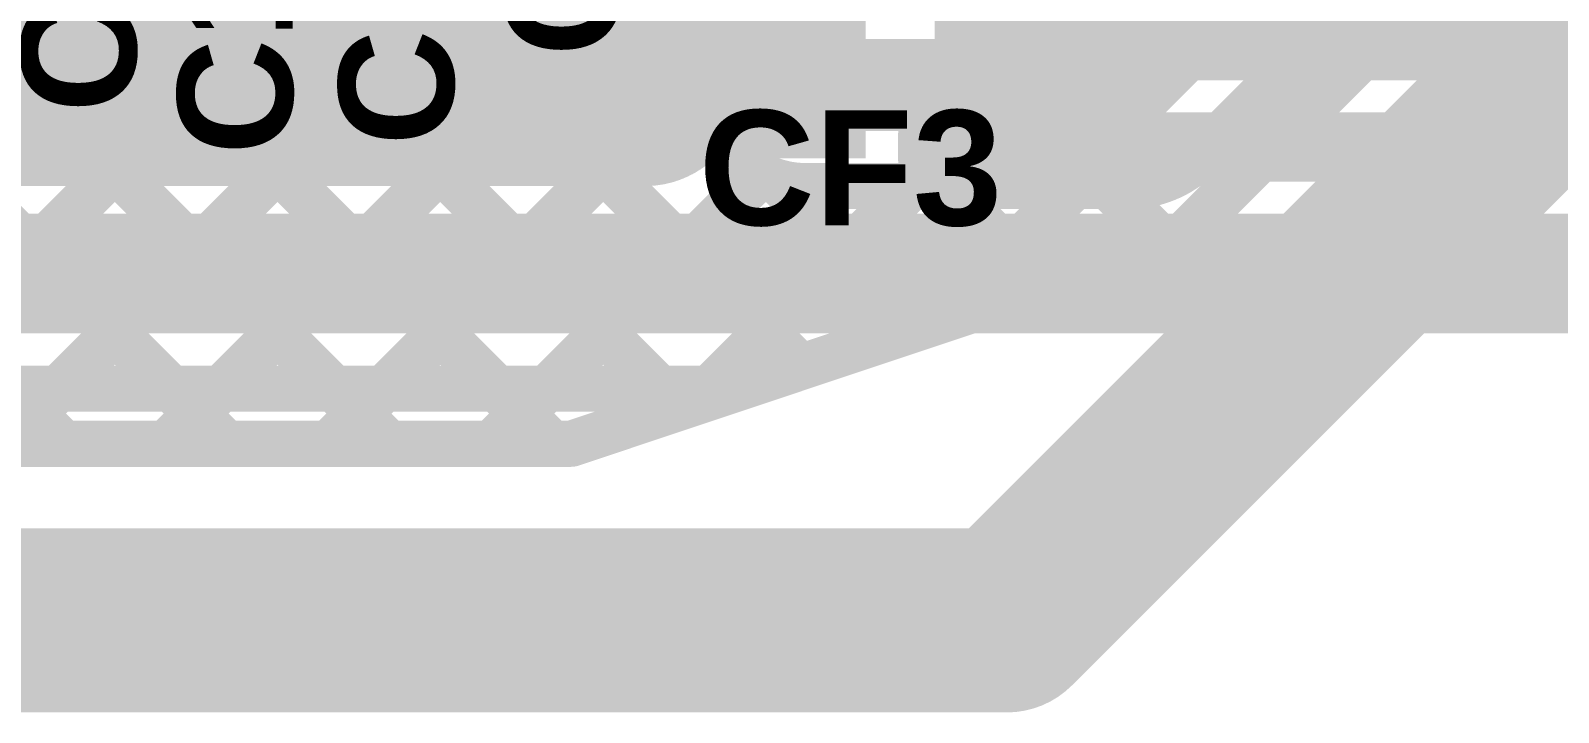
# Model space of a CAD drawing. Header units: millimetres. Extents: x 0.01 to 1.77, y 0.01 to 0.78.
# Drawn here: x 1.0616 to 1.3935, y 0.0406 to 0.1888 of the extents above; entities that cross this region are included whole.
import ezdxf

# ---------------------------------------------------------------- set-up
doc = ezdxf.new("R2010")
doc.units = ezdxf.units.MM
doc.header["$MEASUREMENT"] = 0
for name, color, linetype in [('BottomLayer', 5, 'Continuous'), ('TopLayer', 1, 'Continuous'), ('TopOverlay', 2, 'Continuous'), ('TopPaste', 8, 'Continuous'), ('TopSolder', 216, 'Continuous'), ('ViaHoleLayer', 16, 'Continuous')]:
    doc.layers.add(name, color=color, linetype=linetype)
doc.styles.add('Arial', font='arialbd.ttf', dxfattribs={"height": 0.2})

# ---------------------------------------------------------------- blocks, each defined once
blk = doc.blocks.new('C___0603_41')
at = {"layer": 'TopLayer'}
for points in [[(-0.015, 0.0175), (-0.015, -0.0175), (-0.045, -0.0175), (-0.045, 0.0175)], [(0.045, 0.0175), (0.045, -0.0175), (0.015, -0.0175), (0.015, 0.0175)]]:
    blk.add_hatch(color=1, dxfattribs=at).paths.add_polyline_path(points)
at = {"layer": 'TopPaste'}
for points in [[(-0.015, 0.0175), (-0.015, -0.0175), (-0.045, -0.0175), (-0.045, 0.0175)], [(0.045, 0.0175), (0.045, -0.0175), (0.015, -0.0175), (0.015, 0.0175)]]:
    blk.add_hatch(color=8, dxfattribs=at).paths.add_polyline_path(points)
at = {"layer": 'TopSolder'}
for points in [[(-0.01264, 0.01986), (-0.01264, -0.01986), (-0.04736, -0.01986), (-0.04736, 0.01986)], [(0.04736, 0.01986), (0.04736, -0.01986), (0.01264, -0.01986), (0.01264, 0.01986)]]:
    blk.add_hatch(color=216, dxfattribs=at).paths.add_polyline_path(points)
at = {"layer": 'TopOverlay', "const_width": 0.005}
for points in [[(-0.049, 0.021), (-0.018, 0.021)], [(-0.049, -0.021), (-0.049, 0.021)], [(0.018, 0.021), (0.049, 0.021)], [(0.049, -0.021), (0.049, 0.021)], [(-0.049, -0.021), (-0.018, -0.021)], [(0.018, -0.021), (0.049, -0.021)]]:
    blk.add_lwpolyline(points, dxfattribs=at)
at = {"layer": 'TopOverlay', "const_width": 0.0025}
for points in [[(-0.05025, 0.021, 1), (-0.04775, 0.021, 1)], [(-0.05025, 0.021, 1), (-0.04775, 0.021, 1)], [(-0.01925, 0.021, 1), (-0.01675, 0.021, 1)], [(0.01675, 0.021, 1), (0.01925, 0.021, 1)], [(0.04775, 0.021, 1), (0.05025, 0.021, 1)], [(0.04775, 0.021, 1), (0.05025, 0.021, 1)], [(-0.05025, -0.021, 1), (-0.04775, -0.021, 1)], [(-0.05025, -0.021, 1), (-0.04775, -0.021, 1)], [(-0.01925, -0.021, 1), (-0.01675, -0.021, 1)], [(0.01675, -0.021, 1), (0.01925, -0.021, 1)], [(0.04775, -0.021, 1), (0.05025, -0.021, 1)], [(0.04775, -0.021, 1), (0.05025, -0.021, 1)]]:
    blk.add_lwpolyline(points, format="xyb", close=True, dxfattribs=at)

msp = doc.modelspace()

# ---------------------------------------------------------------- hatches: boundary and pattern name
at = {"layer": 'BottomLayer'}
h = msp.add_hatch(color=5, dxfattribs=at)
edge = h.paths.add_edge_path()
edge.add_arc((1.23, 0.177), 0.00787, 0, 360)
at = {"layer": 'TopLayer'}
for points in [[(1.321, 0.27), (1.258, 0.27), (1.258, 0.178), (1.321, 0.178)], [(1.153, 0.161), (1.153, 0.26), (1.04167, 0.26), (1.04167, 0.161)], [(1.3, 0.178), (1.41, 0.178), (1.41, 0.243), (1.3, 0.243)], [(1.147, 0.161), (1.243, 0.161), (1.243, 0.22), (1.147, 0.22)], [(0.889, 0.123), (1.505, 0.123), (1.505, 0.149), (0.889, 0.149)]]:
    msp.add_hatch(color=1, dxfattribs=at).paths.add_polyline_path(points)
h = msp.add_hatch(color=1, dxfattribs=at)
edge = h.paths.add_edge_path()
edge.add_arc((1.23, 0.177), 0.00787, 0, 360)
at = {"layer": 'ViaHoleLayer'}
h = msp.add_hatch(color=16, dxfattribs=at)
edge = h.paths.add_edge_path()
edge.add_arc((1.23, 0.177), 0.00591, 0, 360)

# ---------------------------------------------------------------- linework, layer by layer
at = {"layer": 'BottomLayer'}
for points, const_width in [([(1.3, 0.177), (1.34, 0.217)], 0.02), ([(1.27363, 0.06063), (1.416, 0.203)], 0.04), ([(1.3156, 0.16148), (1.35552, 0.2014)], 0.01), ([(1.195, 0.177), (1.217, 0.199)], 0.01), ([(1.31075, 0.14301), (1.36524, 0.19749)], 0.01), ([(1.23, 0.177), (1.3, 0.177)], 0.02), ([(1.33772, 0.1836), (1.34453, 0.17679)], 0.01), ([(0.969, 0.177), (1.195, 0.177)], 0.01), ([(1.20704, 0.165), (1.20996, 0.16792)], 0.01), ([(1.32004, 0.16593), (1.32686, 0.15911)], 0.01), ([(0.98567, 0.16), (1.195, 0.16)], 0.01), ([(1.00777, 0.16), (1.06877, 0.099)], 0.01), ([(1.02024, 0.099), (1.08124, 0.16)], 0.01), ([(1.04312, 0.16), (1.10412, 0.099)], 0.01), ([(1.0556, 0.099), (1.1166, 0.16)], 0.01), ([(1.07848, 0.16), (1.13948, 0.099)], 0.01), ([(1.09095, 0.099), (1.15195, 0.16)], 0.01), ([(1.11383, 0.16), (1.17483, 0.099)], 0.01), ([(1.12631, 0.099), (1.18731, 0.16)], 0.01), ([(1.14919, 0.16), (1.20238, 0.10681)], 0.01), ([(1.18454, 0.16), (1.22888, 0.11566)], 0.01), ([(1.16166, 0.099), (1.22005, 0.15738)], 0.01), ([(1.20606, 0.10804), (1.25302, 0.155)], 0.01), ([(1.22409, 0.15581), (1.25539, 0.12451)], 0.01), ([(1.23, 0.155), (1.3, 0.155)], 0.01), ([(1.25914, 0.12577), (1.28838, 0.155)], 0.01), ([(1.26025, 0.155), (1.28189, 0.13337)], 0.01), ([(1.29561, 0.155), (1.30839, 0.14222)], 0.01), ([(1.179, 0.099), (1.31075, 0.14301)], 0.01), ([(1.00413, 0.099), (1.179, 0.099)], 0.01), ([(0.96063, 0.06063), (1.27363, 0.06063)], 0.04)]:
    msp.add_lwpolyline(points, dxfattribs=dict(at, const_width=const_width))
for points, const_width in [([(1.225, 0.177, 1), (1.235, 0.177, 1)], 0.01), ([(1.295, 0.177, 1), (1.305, 0.177, 1)], 0.01), ([(1.295, 0.177, 1), (1.305, 0.177, 1)], 0.01), ([(1.33522, 0.1836, 1), (1.34022, 0.1836, 1)], 0.005), ([(1.1925, 0.177, 1), (1.1975, 0.177, 1)], 0.005), ([(1.1925, 0.177, 1), (1.1975, 0.177, 1)], 0.005), ([(1.34203, 0.17679, 1), (1.34703, 0.17679, 1)], 0.005), ([(1.20746, 0.16792, 1), (1.21246, 0.16792, 1)], 0.005), ([(1.20746, 0.16792, 1), (1.21246, 0.16792, 1)], 0.005), ([(1.20452, 0.16498, 1), (1.20952, 0.16498, 1)], 0.005), ([(1.20454, 0.165, 1), (1.20954, 0.165, 1)], 0.005), ([(1.20454, 0.165, 1), (1.20954, 0.165, 1)], 0.005), ([(1.31754, 0.16593, 1), (1.32254, 0.16593, 1)], 0.005), ([(1.31306, 0.16144, 1), (1.31806, 0.16144, 1)], 0.005), ([(1.3131, 0.16148, 1), (1.3181, 0.16148, 1)], 0.005), ([(1.3131, 0.16148, 1), (1.3181, 0.16148, 1)], 0.005), ([(1.07598, 0.16, 1), (1.08098, 0.16, 1)], 0.005), ([(1.07874, 0.16, 1), (1.08374, 0.16, 1)], 0.005), ([(1.11133, 0.16, 1), (1.11633, 0.16, 1)], 0.005), ([(1.1141, 0.16, 1), (1.1191, 0.16, 1)], 0.005), ([(1.14669, 0.16, 1), (1.15169, 0.16, 1)], 0.005), ([(1.14945, 0.16, 1), (1.15445, 0.16, 1)], 0.005), ([(1.18204, 0.16, 1), (1.18704, 0.16, 1)], 0.005), ([(1.18481, 0.16, 1), (1.18981, 0.16, 1)], 0.005), ([(1.1925, 0.16, 1), (1.1975, 0.16, 1)], 0.005), ([(1.1925, 0.16, 1), (1.1975, 0.16, 1)], 0.005), ([(1.1925, 0.16, 1), (1.1975, 0.16, 1)], 0.005), ([(1.32436, 0.15911, 1), (1.32936, 0.15911, 1)], 0.005), ([(1.21755, 0.15738, 1), (1.22255, 0.15738, 1)], 0.005), ([(1.22159, 0.15581, 1), (1.22659, 0.15581, 1)], 0.005), ([(1.2275, 0.155, 1), (1.2325, 0.155, 1)], 0.005), ([(1.2275, 0.155, 1), (1.2325, 0.155, 1)], 0.005), ([(1.25052, 0.155, 1), (1.25552, 0.155, 1)], 0.005), ([(1.25775, 0.155, 1), (1.26275, 0.155, 1)], 0.005), ([(1.28588, 0.155, 1), (1.29088, 0.155, 1)], 0.005), ([(1.29311, 0.155, 1), (1.29811, 0.155, 1)], 0.005), ([(1.2975, 0.155, 1), (1.3025, 0.155, 1)], 0.005), ([(1.2975, 0.155, 1), (1.3025, 0.155, 1)], 0.005), ([(1.2975, 0.155, 1), (1.3025, 0.155, 1)], 0.005), ([(1.30589, 0.14222, 1), (1.31089, 0.14222, 1)], 0.005), ([(1.30825, 0.14301, 1), (1.31325, 0.14301, 1)], 0.005), ([(1.30825, 0.14301, 1), (1.31325, 0.14301, 1)], 0.005), ([(1.27939, 0.13337, 1), (1.28439, 0.13337, 1)], 0.005), ([(1.25289, 0.12451, 1), (1.25789, 0.12451, 1)], 0.005), ([(1.25664, 0.12577, 1), (1.26164, 0.12577, 1)], 0.005), ([(1.22638, 0.11566, 1), (1.23138, 0.11566, 1)], 0.005), ([(1.20356, 0.10804, 1), (1.20856, 0.10804, 1)], 0.005), ([(1.19988, 0.10681, 1), (1.20488, 0.10681, 1)], 0.005), ([(1.06627, 0.099, 1), (1.07127, 0.099, 1)], 0.005), ([(1.08845, 0.099, 1), (1.09345, 0.099, 1)], 0.005), ([(1.10162, 0.099, 1), (1.10662, 0.099, 1)], 0.005), ([(1.12381, 0.099, 1), (1.12881, 0.099, 1)], 0.005), ([(1.13698, 0.099, 1), (1.14198, 0.099, 1)], 0.005), ([(1.15916, 0.099, 1), (1.16416, 0.099, 1)], 0.005), ([(1.17233, 0.099, 1), (1.17733, 0.099, 1)], 0.005), ([(1.1765, 0.099, 1), (1.1815, 0.099, 1)], 0.005), ([(1.1765, 0.099, 1), (1.1815, 0.099, 1)], 0.005), ([(1.26363, 0.06063, 1), (1.28363, 0.06063, 1)], 0.02), ([(1.26363, 0.06063, 1), (1.28363, 0.06063, 1)], 0.02)]:
    msp.add_lwpolyline(points, format="xyb", close=True, dxfattribs=dict(at, const_width=const_width))
at = {"layer": 'BottomLayer', "const_width": 0.01}
for points in [[(1.23, 0.155, -0.294425), (1.20996, 0.16792)], [(1.20704, 0.165, -0.199327), (1.195, 0.16)], [(1.20702, 0.16498, -0.198912), (1.195, 0.16)], [(1.3156, 0.16148, -0.199566), (1.3, 0.155)], [(1.31556, 0.16144, -0.198912), (1.3, 0.155)]]:
    msp.add_lwpolyline(points, format="xyb", dxfattribs=at)
at = {"layer": 'TopLayer'}
for points, const_width in [([(1.23, 0.177), (1.23, 0.181)], 0.006), ([(1.255, 0.161), (1.255, 0.166)], 0.01), ([(1.255, 0.166), (1.288, 0.166)], 0.01), ([(1.25902, 0.161), (1.26402, 0.166)], 0.01), ([(1.28461, 0.166), (1.28961, 0.161)], 0.01), ([(1.288, 0.166), (1.333, 0.166)], 0.01), ([(1.288, 0.166), (1.333, 0.166)], 0.01), ([(1.29438, 0.161), (1.29938, 0.166)], 0.01), ([(1.31997, 0.166), (1.32497, 0.161)], 0.01), ([(1.32973, 0.161), (1.33473, 0.166)], 0.01), ([(1.333, 0.166), (1.37959, 0.166)], 0.01), ([(1.35532, 0.166), (1.36032, 0.161)], 0.01), ([(1.36462, 0.161), (1.37959, 0.166)], 0.01), ([(1.36532, 0.16123), (1.37009, 0.166)], 0.01), ([(1.255, 0.161), (1.36462, 0.161)], 0.01), ([(0.927, 0.111), (1.21493, 0.111)], 0.01), ([(1.0556, 0.099), (1.0676, 0.111)], 0.01), ([(1.05677, 0.111), (1.06877, 0.099)], 0.01), ([(1.09095, 0.099), (1.10295, 0.111)], 0.01), ([(1.09212, 0.111), (1.10412, 0.099)], 0.01), ([(1.12631, 0.099), (1.13831, 0.111)], 0.01), ([(1.12748, 0.111), (1.13948, 0.099)], 0.01), ([(1.16166, 0.099), (1.17366, 0.111)], 0.01), ([(1.16283, 0.111), (1.17483, 0.099)], 0.01), ([(1.179, 0.099), (1.21493, 0.111)], 0.01), ([(1.19819, 0.111), (1.20238, 0.10681)], 0.01), ([(1.20606, 0.10804), (1.20902, 0.111)], 0.01), ([(1.00413, 0.099), (1.179, 0.099)], 0.01)]:
    msp.add_lwpolyline(points, dxfattribs=dict(at, const_width=const_width))
for points, const_width in [([(1.2285, 0.181, 1), (1.2315, 0.181, 1)], 0.003), ([(1.2285, 0.177, 1), (1.2315, 0.177, 1)], 0.003), ([(1.2525, 0.166, 1), (1.2575, 0.166, 1)], 0.005), ([(1.2525, 0.166, 1), (1.2575, 0.166, 1)], 0.005), ([(1.26152, 0.166, 1), (1.26652, 0.166, 1)], 0.005), ([(1.28211, 0.166, 1), (1.28711, 0.166, 1)], 0.005), ([(1.2855, 0.166, 1), (1.2905, 0.166, 1)], 0.005), ([(1.2855, 0.166, 1), (1.2905, 0.166, 1)], 0.005), ([(1.2855, 0.166, 1), (1.2905, 0.166, 1)], 0.005), ([(1.29688, 0.166, 1), (1.30188, 0.166, 1)], 0.005), ([(1.31747, 0.166, 1), (1.32247, 0.166, 1)], 0.005), ([(1.3305, 0.166, 1), (1.3355, 0.166, 1)], 0.005), ([(1.3305, 0.166, 1), (1.3355, 0.166, 1)], 0.005), ([(1.3305, 0.166, 1), (1.3355, 0.166, 1)], 0.005), ([(1.33223, 0.166, 1), (1.33723, 0.166, 1)], 0.005), ([(1.35282, 0.166, 1), (1.35782, 0.166, 1)], 0.005), ([(1.36759, 0.166, 1), (1.37259, 0.166, 1)], 0.005), ([(1.37709, 0.166, 1), (1.38209, 0.166, 1)], 0.005), ([(1.37709, 0.166, 1), (1.38209, 0.166, 1)], 0.005), ([(1.2525, 0.161, 1), (1.2575, 0.161, 1)], 0.005), ([(1.2525, 0.161, 1), (1.2575, 0.161, 1)], 0.005), ([(1.25652, 0.161, 1), (1.26152, 0.161, 1)], 0.005), ([(1.28711, 0.161, 1), (1.29211, 0.161, 1)], 0.005), ([(1.29188, 0.161, 1), (1.29688, 0.161, 1)], 0.005), ([(1.32247, 0.161, 1), (1.32747, 0.161, 1)], 0.005), ([(1.32723, 0.161, 1), (1.33223, 0.161, 1)], 0.005), ([(1.35782, 0.161, 1), (1.36282, 0.161, 1)], 0.005), ([(1.36212, 0.161, 1), (1.36712, 0.161, 1)], 0.005), ([(1.36212, 0.161, 1), (1.36712, 0.161, 1)], 0.005), ([(1.36282, 0.16123, 1), (1.36782, 0.16123, 1)], 0.005), ([(1.05427, 0.111, 1), (1.05927, 0.111, 1)], 0.005), ([(1.0651, 0.111, 1), (1.0701, 0.111, 1)], 0.005), ([(1.08962, 0.111, 1), (1.09462, 0.111, 1)], 0.005), ([(1.10045, 0.111, 1), (1.10545, 0.111, 1)], 0.005), ([(1.12498, 0.111, 1), (1.12998, 0.111, 1)], 0.005), ([(1.13581, 0.111, 1), (1.14081, 0.111, 1)], 0.005), ([(1.16033, 0.111, 1), (1.16533, 0.111, 1)], 0.005), ([(1.17116, 0.111, 1), (1.17616, 0.111, 1)], 0.005), ([(1.19569, 0.111, 1), (1.20069, 0.111, 1)], 0.005), ([(1.20356, 0.10804, 1), (1.20856, 0.10804, 1)], 0.005), ([(1.20652, 0.111, 1), (1.21152, 0.111, 1)], 0.005), ([(1.21243, 0.111, 1), (1.21743, 0.111, 1)], 0.005), ([(1.21243, 0.111, 1), (1.21743, 0.111, 1)], 0.005), ([(1.19988, 0.10681, 1), (1.20488, 0.10681, 1)], 0.005), ([(1.06627, 0.099, 1), (1.07127, 0.099, 1)], 0.005), ([(1.08845, 0.099, 1), (1.09345, 0.099, 1)], 0.005), ([(1.10162, 0.099, 1), (1.10662, 0.099, 1)], 0.005), ([(1.12381, 0.099, 1), (1.12881, 0.099, 1)], 0.005), ([(1.13698, 0.099, 1), (1.14198, 0.099, 1)], 0.005), ([(1.15916, 0.099, 1), (1.16416, 0.099, 1)], 0.005), ([(1.17233, 0.099, 1), (1.17733, 0.099, 1)], 0.005), ([(1.1765, 0.099, 1), (1.1815, 0.099, 1)], 0.005), ([(1.1765, 0.099, 1), (1.1815, 0.099, 1)], 0.005)]:
    msp.add_lwpolyline(points, format="xyb", close=True, dxfattribs=dict(at, const_width=const_width))

# ---------------------------------------------------------------- block references
msp.add_blockref('C___0603_41', (1.255, 0.2))

# ---------------------------------------------------------------- texts
at = {"layer": 'TopOverlay', "style": 'Arial'}
for s, p in [('C11', (1.0845, 0.17093)), ('C12', (1.1535, 0.16376)), ('C6', (1.1895, 0.18317)), ('C10', (1.1185, 0.16176))]:
    msp.add_text(s, height=0.025, rotation=90, dxfattribs=at).set_placement(p)
msp.add_text('CF3', height=0.025, dxfattribs=at).set_placement((1.20668, 0.1465))

doc.saveas('drawing.dxf')
